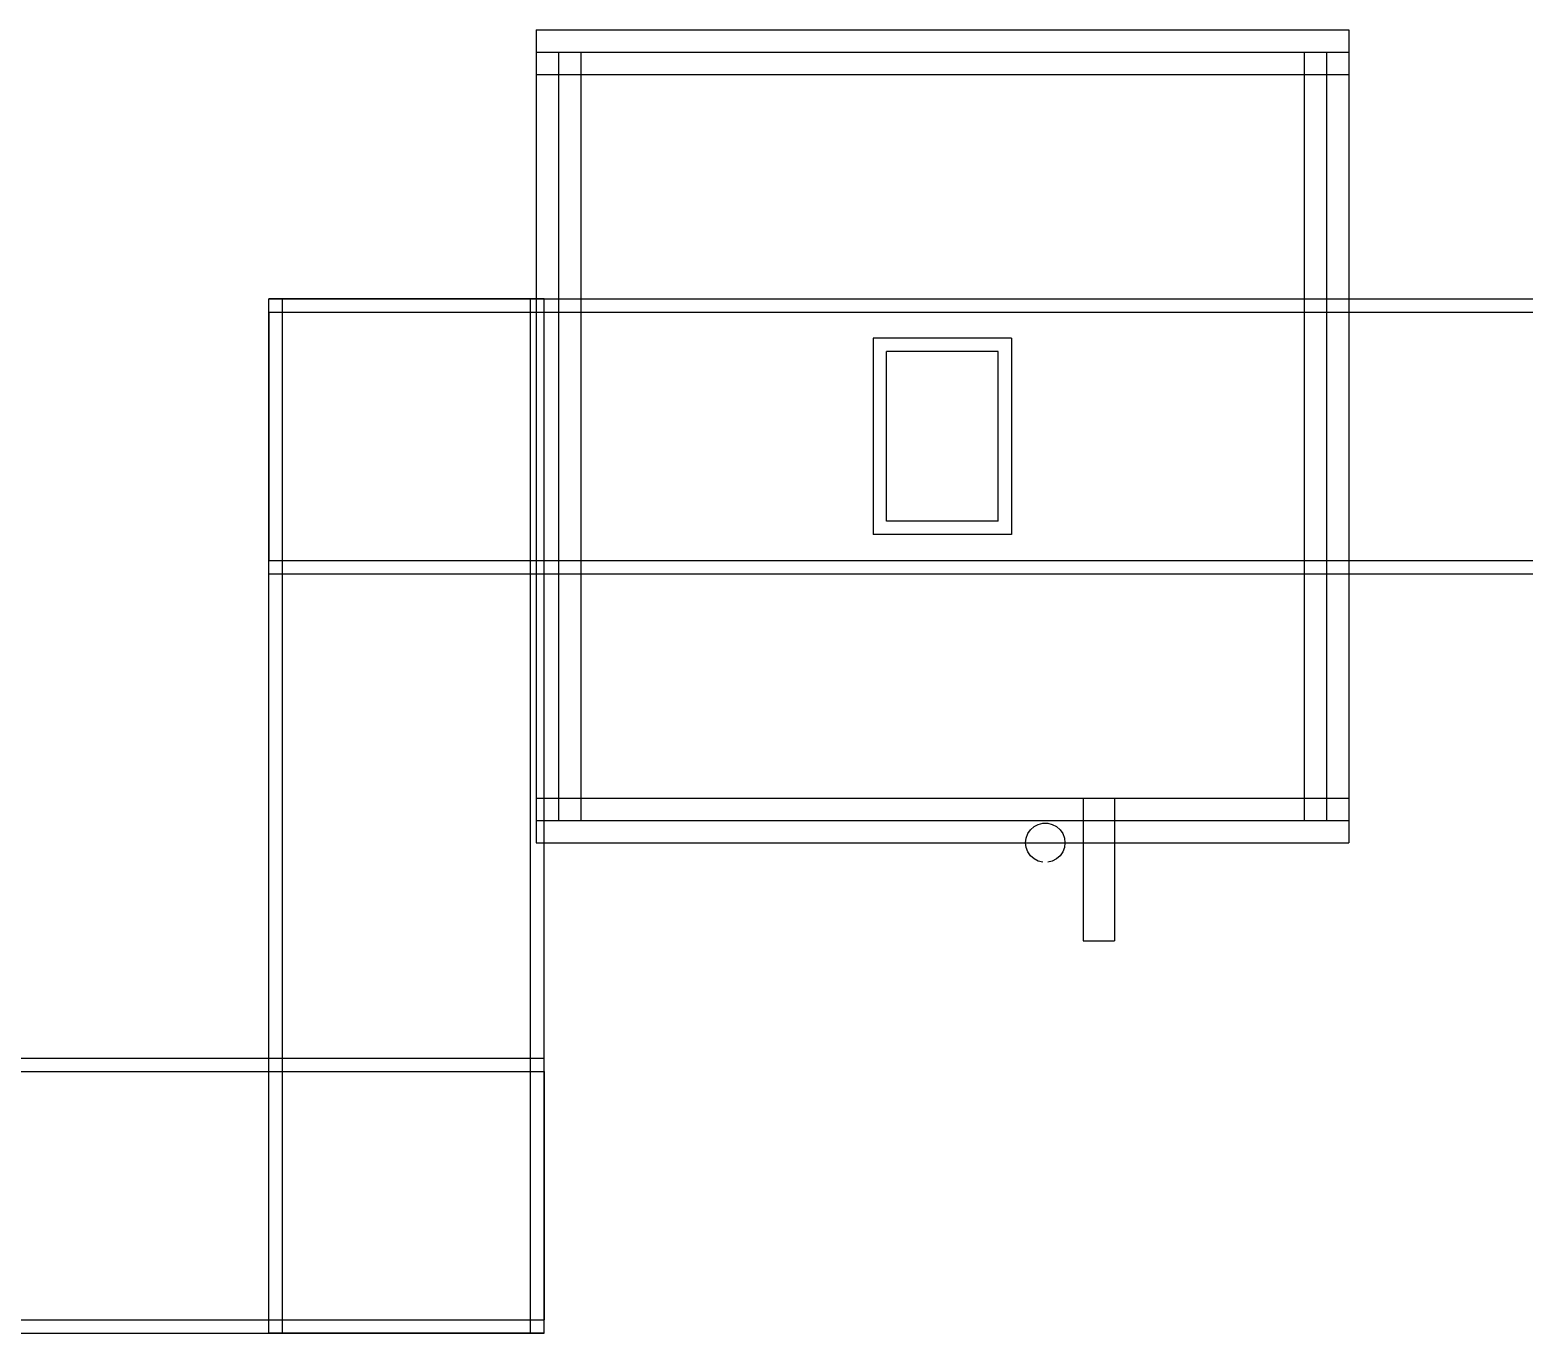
# Model space of a CAD drawing. Header units: millimetres. Extents: x -1355 to 669, y -1138 to 733.
# Drawn here: x 37.8 to 205.1, y -531.6 to -385.7 of the extents above; entities that cross this region are included whole.
import ezdxf

# ---------------------------------------------------------------- set-up
doc = ezdxf.new("R2010")
doc.units = ezdxf.units.MM
doc.layers.add('HIDDEN', color=8, linetype='Continuous')

msp = doc.modelspace()

# ---------------------------------------------------------------- linework, layer by layer
at = {"layer": 'HIDDEN'}
for points in [[(94.5, -385.7), (185.5, -385.7)], [(94.5, -385.7), (185.5, -385.7)], [(94.5, -385.7), (94.5, -390.7)], [(94.5, -385.7), (94.5, -390.7)], [(185.5, -385.7), (185.5, -390.7)], [(185.5, -385.7), (185.5, -390.7)], [(94.5, -388.2), (99.5, -388.2)], [(94.5, -388.2), (99.5, -388.2)], [(94.5, -388.2), (94.5, -474.2)], [(94.5, -388.2), (94.5, -474.2)], [(97, -388.2), (183, -388.2)], [(97, -388.2), (183, -388.2)], [(97, -388.2), (97, -474.2)], [(97, -388.2), (97, -474.2)], [(97, -388.2), (183, -388.2)], [(97, -388.2), (183, -388.2)], [(97, -388.2), (97, -474.2)], [(97, -388.2), (97, -474.2)], [(99.5, -388.2), (99.5, -474.2)], [(99.5, -388.2), (99.5, -474.2)], [(180.5, -388.2), (185.5, -388.2)], [(180.5, -388.2), (185.5, -388.2)], [(180.5, -388.2), (180.5, -474.2)], [(180.5, -388.2), (180.5, -474.2)], [(183, -388.2), (183, -474.2)], [(183, -388.2), (183, -474.2)], [(183, -388.2), (183, -474.2)], [(183, -388.2), (183, -474.2)], [(185.5, -388.2), (185.5, -474.2)], [(185.5, -388.2), (185.5, -474.2)], [(94.5, -390.7), (185.5, -390.7)], [(94.5, -390.7), (185.5, -390.7)], [(64.6, -531.6), (64.6, -415.8)], [(95.4, -415.8), (64.6, -415.8)], [(95.4, -415.8), (64.6, -415.8)], [(64.6, -531.6), (64.6, -415.8)], [(64.6, -415.8), (395, -415.8)], [(64.6, -446.6), (64.6, -415.8)], [(64.6, -415.8), (395, -415.8)], [(64.6, -446.6), (64.6, -415.8)], [(66.1, -531.6), (66.1, -415.8)], [(66.1, -531.6), (66.1, -415.8)], [(66.1, -415.8), (93.9, -415.8)], [(66.1, -415.8), (93.9, -415.8)], [(93.9, -531.6), (93.9, -415.8)], [(93.9, -531.6), (93.9, -415.8)], [(95.4, -531.6), (95.4, -415.8)], [(95.4, -531.6), (95.4, -415.8)], [(64.6, -417.3), (395, -417.3)], [(64.6, -417.3), (395, -417.3)], [(64.6, -417.3), (64.6, -445.1)], [(64.6, -417.3), (64.6, -445.1)], [(132.25, -420.2), (132.25, -442.2)], [(132.25, -420.2), (132.25, -442.2)], [(147.75, -420.2), (132.25, -420.2)], [(147.75, -420.2), (132.25, -420.2)], [(147.75, -420.2), (147.75, -442.2)], [(147.75, -420.2), (147.75, -442.2)], [(146.25, -421.7), (133.75, -421.7)], [(133.75, -440.7), (133.75, -421.7)], [(146.25, -421.7), (133.75, -421.7)], [(133.75, -440.7), (133.75, -421.7)], [(146.25, -440.7), (146.25, -421.7)], [(146.25, -440.7), (146.25, -421.7)], [(146.25, -440.7), (133.75, -440.7)], [(146.25, -440.7), (133.75, -440.7)], [(147.75, -442.2), (132.25, -442.2)], [(147.75, -442.2), (132.25, -442.2)], [(64.6, -445.1), (395, -445.1)], [(64.6, -445.1), (395, -445.1)], [(64.6, -446.6), (395, -446.6)], [(64.6, -446.6), (395, -446.6)], [(94.5, -471.7), (185.5, -471.7)], [(94.5, -471.7), (185.5, -471.7)], [(94.5, -471.7), (94.5, -476.7)], [(94.5, -471.7), (94.5, -476.7)], [(155.77, -471.7), (159.27, -471.7)], [(155.77, -471.7), (159.27, -471.7)], [(155.77, -471.7), (155.77, -487.7)], [(155.77, -471.7), (155.77, -487.7)], [(159.27, -471.7), (159.27, -487.7)], [(159.27, -471.7), (159.27, -487.7)], [(185.5, -471.7), (185.5, -476.7)], [(185.5, -471.7), (185.5, -476.7)], [(94.5, -474.2), (99.5, -474.2)], [(94.5, -474.2), (99.5, -474.2)], [(97, -474.2), (183, -474.2)], [(97, -474.2), (183, -474.2)], [(97, -474.2), (183, -474.2)], [(97, -474.2), (183, -474.2)], [(149.87, -475.24), (150.27, -474.89)], [(150.27, -474.89), (150.74, -474.64)], [(150.74, -474.64), (151.25, -474.51)], [(151.25, -474.51), (151.79, -474.51)], [(151.79, -474.51), (152.3, -474.64)], [(152.3, -474.64), (152.77, -474.89)], [(152.77, -474.89), (153.17, -475.24)], [(180.5, -474.2), (185.5, -474.2)], [(180.5, -474.2), (185.5, -474.2)], [(94.5, -476.7), (185.5, -476.7)], [(94.5, -476.7), (185.5, -476.7)], [(149.32, -476.7), (149.38, -476.17)], [(149.38, -477.22), (149.32, -476.7)], [(149.38, -476.17), (149.57, -475.68)], [(149.57, -475.68), (149.87, -475.24)], [(153.17, -475.24), (153.47, -475.68)], [(153.47, -475.68), (153.66, -476.17)], [(153.66, -476.17), (153.72, -476.7)], [(153.72, -476.7), (153.66, -477.22)], [(149.57, -477.72), (149.38, -477.22)], [(149.87, -478.16), (149.57, -477.72)], [(150.27, -478.51), (149.87, -478.16)], [(153.17, -478.16), (152.77, -478.51)], [(153.47, -477.72), (153.17, -478.16)], [(153.66, -477.22), (153.47, -477.72)], [(150.74, -478.76), (150.27, -478.51)], [(151.25, -478.88), (150.74, -478.76)], [(152.3, -478.76), (151.79, -478.88)], [(152.77, -478.51), (152.3, -478.76)], [(155.77, -487.7), (159.27, -487.7)], [(155.77, -487.7), (159.27, -487.7)], [(-9.4, -500.8), (95.4, -500.8)], [(-9.4, -500.8), (95.4, -500.8)], [(95.4, -531.6), (95.4, -500.8)], [(95.4, -531.6), (95.4, -500.8)], [(-9.4, -502.3), (95.4, -502.3)], [(-9.4, -502.3), (95.4, -502.3)], [(95.4, -502.3), (95.4, -530.1)], [(95.4, -502.3), (95.4, -530.1)], [(-9.4, -530.1), (95.4, -530.1)], [(-9.4, -530.1), (95.4, -530.1)], [(-9.4, -531.6), (95.4, -531.6)], [(-9.4, -531.6), (95.4, -531.6)], [(95.4, -531.6), (64.6, -531.6)], [(95.4, -531.6), (64.6, -531.6)], [(66.1, -531.6), (93.9, -531.6)], [(66.1, -531.6), (93.9, -531.6)]]:
    msp.add_lwpolyline(points, dxfattribs=at)

doc.saveas('drawing.dxf')
